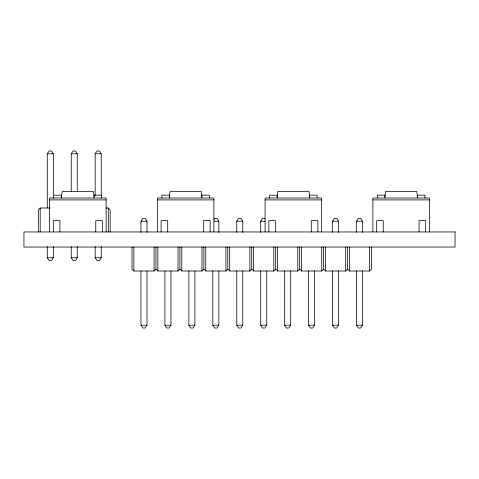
<?xml version="1.0" encoding="UTF-8"?>
<svg xmlns="http://www.w3.org/2000/svg" width="479" height="479" viewBox="0 0 479 479"><rect width="100%" height="100%" fill="white"/><g stroke="black" fill="none" stroke-linecap="round" stroke-linejoin="round"><path stroke-width="0.72" d="M61.546 196.546L62.282 191.414L93.393 191.414L94.129 196.546M169.321 196.546L170.051 191.414L201.168 191.414L201.904 196.546M277.096 196.546L277.826 191.414L308.943 191.414L309.679 196.546M384.871 196.546L385.601 191.414L416.718 191.414L417.454 196.546M47.277 208.006L47.277 153.789L49.163 150.963L51.427 150.963L53.313 153.789L53.313 198.354M71.227 191.666L71.227 153.789L73.113 150.963L75.377 150.963L77.263 153.789L77.263 191.666M95.177 195.378L95.177 153.789L97.063 150.963L99.327 150.963L101.213 153.789L101.213 195.378M53.313 246.649L53.313 257.792L51.427 260.624L49.163 260.624L47.277 257.792L47.277 246.649M77.263 246.649L77.263 257.792L75.377 260.624L73.113 260.624L71.227 257.792L71.227 246.649M101.213 246.649L101.213 257.792L99.327 260.624L97.063 260.624L95.177 257.792L95.177 246.649M140.964 232.351L140.964 221.208L142.85 218.376L145.113 218.376L146.999 221.208L146.999 232.351M213.945 219.508L214.7 218.376L216.963 218.376L218.849 221.208L218.849 232.351M146.999 270.994L146.999 325.211L145.113 328.037L142.85 328.037L140.964 325.211L140.964 270.994M236.764 232.351L236.764 221.208L238.65 218.376L240.913 218.376L242.799 221.208L242.799 232.351M170.949 270.994L170.949 325.211L169.063 328.037L166.8 328.037L164.914 325.211L164.914 270.994M260.714 232.351L260.714 221.208L262.6 218.376L264.863 218.376M194.899 270.994L194.899 325.211L193.013 328.037L190.75 328.037L188.864 325.211L188.864 270.994M218.849 270.994L218.849 325.211L216.963 328.037L214.7 328.037L212.814 325.211L212.814 270.994M242.799 270.994L242.799 325.211L240.913 328.037L238.65 328.037L236.764 325.211L236.764 270.994M332.564 232.351L332.564 221.208L334.45 218.376L336.713 218.376L338.593 221.208L338.593 232.351M266.749 270.994L266.749 325.211L264.863 328.037L262.6 328.037L260.714 325.211L260.714 270.994M356.514 232.351L356.514 221.208L358.4 218.376L360.663 218.376L362.543 221.208L362.543 232.351M290.699 270.994L290.699 325.211L288.813 328.037L286.55 328.037L284.664 325.211L284.664 270.994M314.643 270.994L314.643 325.211L312.763 328.037L310.5 328.037L308.614 325.211L308.614 270.994M338.593 270.994L338.593 325.211L336.713 328.037L334.45 328.037L332.564 325.211L332.564 270.994M362.543 270.994L362.543 325.211L360.663 328.037L358.4 328.037L356.514 325.211L356.514 270.994M49.924 208.006L40.206 208.006L38.32 209.892L38.32 231.956M132.006 247.044L132.006 269.108L133.892 270.994L154.07 270.994L155.956 269.108L155.956 247.044M155.956 269.108L157.842 270.994L178.02 270.994L179.906 269.108L179.906 247.044M179.906 269.108L181.792 270.994L201.97 270.994L203.856 269.108L203.856 247.044M203.856 269.108L205.742 270.994L225.92 270.994L227.806 269.108L227.806 247.044M227.806 269.108L229.692 270.994L249.87 270.994L251.756 269.108L251.756 247.044M251.756 269.108L253.642 270.994L273.82 270.994L275.706 269.108L275.706 247.044M275.706 269.108L277.592 270.994L297.77 270.994L299.656 269.108L299.656 247.044M299.656 269.108L301.542 270.994L321.72 270.994L323.606 269.108L323.606 247.044M323.606 269.108L325.492 270.994L345.67 270.994L347.556 269.108L347.556 247.044M347.556 269.108L349.436 270.994L369.62 270.994L371.506 269.108L371.506 247.044M47.277 153.789L53.313 153.789M71.227 153.789L77.263 153.789M95.177 153.789L101.213 153.789M54.085 195.181L61.629 195.181L61.629 198.013M49.553 199.899L106.122 199.899M157.322 199.899L213.897 199.899M265.097 199.899L321.672 199.899M372.872 199.899L429.447 199.899M106.045 208.006L108.284 208.006L110.17 209.892L110.17 231.956M140.964 221.208L146.999 221.208M214.155 221.208L218.849 221.208M236.764 221.208L242.799 221.208M260.714 221.208L265.408 221.208M332.564 221.208L338.593 221.208M356.514 221.208L362.543 221.208M47.277 257.792L53.313 257.792M71.227 257.792L77.263 257.792M95.177 257.792L101.213 257.792M140.964 325.211L146.999 325.211M164.914 325.211L170.949 325.211M188.864 325.211L194.899 325.211M212.814 325.211L218.849 325.211M236.764 325.211L242.799 325.211M260.714 325.211L266.749 325.211M284.664 325.211L290.699 325.211M308.614 325.211L314.643 325.211M332.564 325.211L338.593 325.211M356.514 325.211L362.543 325.211M429.447 231.956L429.447 198.013L372.872 198.013L372.872 231.956M425.675 231.956L425.675 220.639L419.077 220.639L419.077 231.956M424.909 198.013L424.909 195.181L417.365 195.181L417.365 198.013M384.954 198.013L384.954 195.181L377.41 195.181L377.41 198.013M383.248 231.956L383.248 220.639L376.644 220.639L376.644 231.956M369.62 247.044L369.62 270.994M349.436 247.044L349.436 270.994M345.67 247.044L345.67 270.994M325.492 247.044L325.492 270.994M321.72 247.044L321.72 270.994M321.672 231.956L321.672 198.013L265.097 198.013L265.097 231.956M317.9 231.956L317.9 220.639L311.302 220.639L311.302 231.956M317.134 198.013L317.134 195.181L309.59 195.181L309.59 198.013M301.542 247.044L301.542 270.994M297.77 247.044L297.77 270.994M277.592 247.044L277.592 270.994M277.179 198.013L277.179 195.181L269.635 195.181L269.635 198.013M275.473 231.956L275.473 220.639L268.869 220.639L268.869 231.956M273.82 247.044L273.82 270.994M253.642 247.044L253.642 270.994M249.87 247.044L249.87 270.994M229.692 247.044L229.692 270.994M225.92 247.044L225.92 270.994M213.897 231.956L213.897 198.013L157.322 198.013L157.322 231.956M210.125 231.956L210.125 220.639L203.527 220.639L203.527 231.956M209.359 198.013L209.359 195.181L201.821 195.181L201.821 198.013M205.742 247.044L205.742 270.994M201.97 247.044L201.97 270.994M181.792 247.044L181.792 270.994M178.02 247.044L178.02 270.994M169.404 198.013L169.404 195.181L161.86 195.181L161.86 198.013M167.698 231.956L167.698 220.639L161.094 220.639L161.094 231.956M157.842 247.044L157.842 270.994M154.07 247.044L154.07 270.994M133.892 247.044L133.892 270.994M108.284 208.006L108.284 231.956M106.122 231.956L106.122 198.013L49.553 198.013L49.553 231.956M102.35 231.956L102.35 220.639L95.752 220.639L95.752 231.956M101.584 198.013L101.584 195.181L94.046 195.181L94.046 198.013M59.923 231.956L59.923 220.639L53.319 220.639L53.319 231.956M40.206 208.006L40.206 231.956M455.05 231.956L23.95 231.956L23.95 247.044L455.05 247.044L455.05 231.956"/></g></svg>
